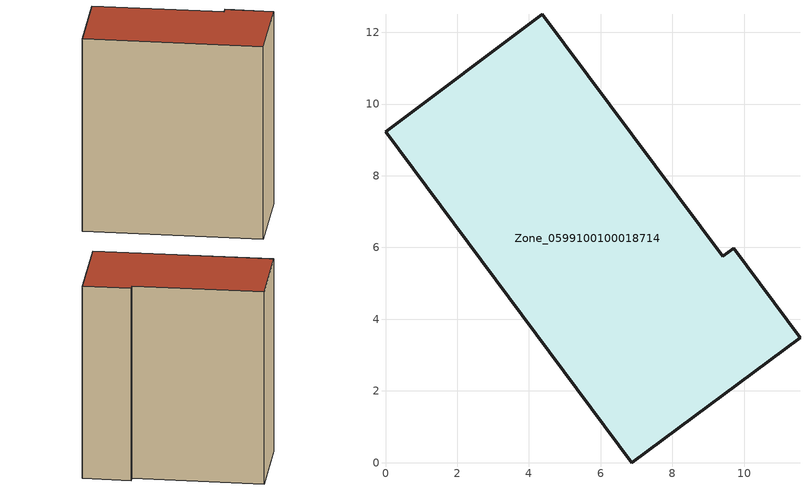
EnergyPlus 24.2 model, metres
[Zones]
Zone_0599100100018714
 floor ground (C_G): 6.87,0 0,9.23 4.37,12.5 9.41,5.76 9.71,5.99 11.56,3.49 z0
 wall outside (C_F): 6.87,0 11.56,3.49 9.71,5.99 9.41,5.76 4.37,12.5 0,9.23 6.87,0 z0:13.16
 roof outside (C_R): 0,9.23 6.87,0 11.56,3.49 9.71,5.99 9.41,5.76 4.37,12.5 z13.16
[BUILDING]
Pand.0599100100018714: North Axis=0; Terrain=City; Loads Convergence Tolerance Value=0.04; Temperature Convergence Tolerance Value=0.4; Solar Distribution=FullExterior; Maximum Number of Warmup Days=25; Minimum Number of Warmup Days=1
[Site:Location]
Rotterdam.The.Hague.AP_ZH_NLD Design_Conditions: Latitude=51.96; Longitude=4.45; Time Zone=1; Elevation=-4.5
[SITE:GROUNDTEMPERATURE:BUILDINGSURFACE]
18, 18, 18, 18, 18, 18, 18, 18, 18, 18, 18, 18
[MATERIAL] Thermal Absorptance=0.9; Solar Absorptance=0.7; Visible Absorptance=0.7
Name | Roughness | Thickness | Conductivity | Density | Specific Heat
G.TI.2015-2018 | MediumSmooth | 0.15 | 0.0428571 | 540 | 1210
F.TI.2015-2018 | Rough | 0.3 | 0.0666667 | 1920 | 840
R.TI.2015-2018 | MediumRough | 0.2 | 0.0333333 | 1500 | 1000
[CONSTRUCTION]
C_G: G.TI.2015-2018
C_F: F.TI.2015-2018
C_R: R.TI.2015-2018
[ZONE]
Zone_0599100100018714: Type=1; Multiplier=1; Ceiling Height=Autocalculate; Volume=Autocalculate; Floor Area=autocalculate; Part of Total Floor Area=Yes
[ZONEINFILTRATION:DESIGNFLOWRATE]
Infil_Zone_0599100100018714: Zone or ZoneList or Space or SpaceList=Zone_0599100100018714; Schedule=AlwaysOn; Design Flow Rate Calculation Method=Flow/Area; Flow Rate per Floor Area=0.0015; Constant Term Coefficient=1; Temperature Term Coefficient=0; Velocity Term Coefficient=0; Velocity Squared Term Coefficient=0
[HVACTEMPLATE:ZONE:IDEALLOADSAIRSYSTEM]
Zone_0599100100018714: Maximum Heating Supply Air Temperature=50; Minimum Cooling Supply Air Temperature=13; Maximum Heating Supply Air Humidity Ratio=0.0156; Minimum Cooling Supply Air Humidity Ratio=0.0077; Heating Limit=NoLimit; Cooling Limit=NoLimit; Dehumidification Control Type=ConstantSensibleHeatRatio; Cooling Sensible Heat Ratio=0.7; Dehumidification Setpoint=60; Humidification Control Type=None; Humidification Setpoint=30; Outdoor Air Method=None; Outdoor Air Flow Rate per Person=0.00944; Outdoor Air Flow Rate per Zone Floor Area=0; Outdoor Air Flow Rate per Zone=0; Demand Controlled Ventilation Type=None; Outdoor Air Economizer Type=NoEconomizer; Heat Recovery Type=None; Sensible Heat Recovery Effectiveness=0.7; Latent Heat Recovery Effectiveness=0.65
[ZONECONTROL:THERMOSTAT]
ThermostatControl_Zone_0599100100018714: Zone or ZoneList=Zone_0599100100018714; Control Type Schedule=DualSetpointControlType; Control 1=Thermostat_Zone_0599100100018714; Temperature Difference Between Cutout And Setpoint=0
[THERMOSTATSETPOINT:DUALSETPOINT]
Thermostat_Zone_0599100100018714: Heating Setpoint Temperature Schedule=HeatingSetpoint_Zone_0599100100018714; Cooling Setpoint Temperature Schedule=CoolingSetpoint_Zone_0599100100018714
[SCHEDULE:COMPACT]
HeatingSetpoint_Zone_0599100100018714: Through: 12/31, For: AllDays, Until: 24:00, 21
CoolingSetpoint_Zone_0599100100018714: Through: 12/31, For: AllDays, Until: 24:00, 24
DualSetpointControlType: Through: 12/31, For: AllDays, Until: 24:00, 4
AlwaysOn: Through: 12/31, For: AllDays, Until: 24:00, 1
